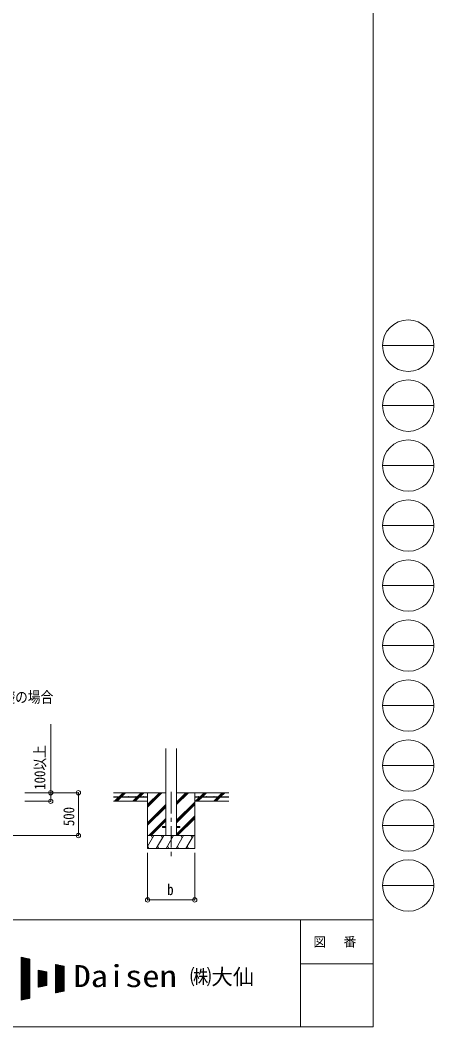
# Model space of a CAD drawing. Units: millimetres at full size, sheet at 1:50; details may follow other scales. Extents: x -14053 to 14053, y -9700 to 9700.
# Drawn here: x 9223 to 14053, y -9700 to 2049 of the extents above; entities that cross this region are included whole.
import ezdxf
from ezdxf.enums import TextEntityAlignment as Align

# ---------------------------------------------------------------- set-up
doc = ezdxf.new("R2010")
doc.units = ezdxf.units.MM
doc.header["$LTSCALE"] = 50
doc.header["$PDMODE"] = 32
doc.header["$PDSIZE"] = 50
doc.linetypes.add('CHAIN1', pattern=[8, 5, -1, 1, -1])
doc.layers.add('0-E', color=7, linetype='Continuous', lineweight=9)
doc.layers.add('F-0', color=7, linetype='Continuous', lineweight=9)
doc.styles.add('ＭＳ ゴシック', font='')
doc.styles.get('ＭＳ ゴシック').set_extended_font_data('MS Gothic')

msp = doc.modelspace()

# ---------------------------------------------------------------- linework, layer by layer
at = {"layer": '0-E', "color": 6}
for p, q in [((9579.96, -6169.25), (9579.96, -7067.76)), ((9903.96, -6967.76), (9278.96, -6967.76)), ((9579.96, -7067.76), (9278.96, -7067.76)), ((10711.35, -8217.75), (10711.35, -7667.75)), ((11261.35, -8217.75), (11261.35, -7667.75)), ((10711.35, -8217.75), (11261.35, -8217.75))]:
    msp.add_line(p, q, dxfattribs=at)
at = {"layer": '0-E', "color": 4}
for p, q in [((10923.85, -6449.66), (10923.85, -7467.76)), ((11048.85, -6449.66), (11048.85, -7467.76)), ((10886.35, -7363.26), (10886.35, -7372.26)), ((10886.35, -7363.26), (10923.85, -7363.26)), ((10886.35, -7372.26), (10923.85, -7372.26)), ((11048.85, -7363.26), (11086.35, -7363.26)), ((11048.85, -7372.26), (11086.35, -7372.26)), ((11086.35, -7363.26), (11086.35, -7372.26))]:
    msp.add_line(p, q, dxfattribs=at)
at = {"layer": '0-E'}
for p, q in [((10923.85, -6967.76), (10311.35, -6967.76)), ((10325.68, -7067.76), (10373.18, -7020.26)), ((10339.82, -7067.76), (10387.32, -7020.26)), ((10353.97, -7067.76), (10401.47, -7020.26)), ((10378.18, -7015.26), (10425.68, -6967.76)), ((10397.18, -7010.4), (10439.82, -6967.76)), ((10406.47, -7015.26), (10453.97, -6967.76)), ((10539.22, -7066.35), (10585.31, -7020.26)), ((10551.96, -7067.76), (10599.46, -7020.26)), ((10566.1, -7067.76), (10613.6, -7020.26)), ((10590.31, -7015.26), (10637.81, -6967.76)), ((10604.46, -7015.26), (10651.96, -6967.76)), ((10618.6, -7015.26), (10666.1, -6967.76)), ((10711.35, -6967.76), (10711.35, -7617.75)), ((10711.35, -7134.64), (10878.23, -6967.76)), ((10711.35, -7120.49), (10864.09, -6967.76)), ((10711.35, -7106.35), (10849.95, -6967.76)), ((11048.85, -7105.5), (11186.6, -6967.76)), ((11048.85, -7091.36), (11172.46, -6967.76)), ((11048.85, -7077.22), (11158.31, -6967.76)), ((11048.85, -6967.76), (11661.35, -6967.76)), ((11261.35, -6967.76), (11261.35, -7617.75)), ((11270.45, -7067.76), (11317.95, -7020.26)), ((11284.59, -7067.76), (11332.09, -7020.26)), ((11298.73, -7067.76), (11346.23, -7020.26)), ((11322.95, -7015.26), (11370.45, -6967.76)), ((11337.09, -7015.26), (11384.59, -6967.76)), ((11351.23, -7015.26), (11398.73, -6967.76)), ((11482.58, -7067.76), (11530.08, -7020.26)), ((11496.72, -7067.76), (11544.22, -7020.26)), ((11510.86, -7067.76), (11558.36, -7020.26)), ((11535.08, -7015.26), (11582.58, -6967.76)), ((11549.22, -7015.26), (11596.72, -6967.76)), ((11563.36, -7015.26), (11610.86, -6967.76)), ((10711.35, -7067.76), (10311.35, -7067.76)), ((10711.35, -7318.48), (10923.85, -7105.98)), ((10711.35, -7332.62), (10923.85, -7120.13)), ((10711.35, -7346.77), (10923.85, -7134.27)), ((11048.85, -7289.35), (11261.35, -7076.85)), ((11048.85, -7303.49), (11261.35, -7090.99)), ((11048.85, -7317.63), (11261.35, -7105.14)), ((11261.35, -7067.76), (11661.35, -7067.76)), ((10724.21, -7467.76), (10923.85, -7268.12)), ((10738.35, -7467.76), (10923.85, -7282.26)), ((11048.85, -7451.48), (11261.35, -7238.98)), ((11048.85, -7465.62), (11261.35, -7253.12)), ((11060.86, -7467.76), (11261.35, -7267.27)), ((10752.49, -7467.76), (10923.85, -7296.4)), ((10711.35, -7593.21), (10783.78, -7467.75)), ((11261.35, -7467.76), (10711.35, -7467.76)), ((10768.78, -7493.74), (10753.78, -7467.76)), ((10812.65, -7617.75), (10899.25, -7467.75)), ((10884.25, -7493.74), (10869.25, -7467.75)), ((10928.12, -7617.75), (11014.72, -7467.75)), ((10999.72, -7493.74), (10984.72, -7467.76)), ((11043.59, -7617.75), (11130.19, -7467.76)), ((11115.19, -7493.74), (11100.19, -7467.75)), ((11159.06, -7617.75), (11245.66, -7467.76)), ((11230.66, -7493.74), (11215.66, -7467.75)), ((10711.35, -7617.75), (11261.35, -7617.75)), ((10712.17, -7591.77), (10727.17, -7617.75)), ((10827.64, -7591.78), (10842.64, -7617.75)), ((10943.11, -7591.78), (10958.11, -7617.75)), ((11058.59, -7591.77), (11073.59, -7617.75)), ((11174.05, -7591.78), (11189.05, -7617.75))]:
    msp.add_line(p, q, dxfattribs=at)
at = {"layer": '0-E', "color": 3}
for p, q in [((10711.35, -7015.26), (10311.35, -7015.26)), ((10711.35, -7020.26), (10311.35, -7020.26)), ((10392.32, -7015.26), (10393.99, -7013.59)), ((10711.35, -7015.26), (10711.35, -7020.26)), ((11261.35, -7015.26), (11661.35, -7015.26)), ((11261.35, -7015.26), (11261.35, -7020.26)), ((11261.35, -7020.26), (11661.35, -7020.26))]:
    msp.add_line(p, q, dxfattribs=at)
at = {"layer": '0-E', "linetype": 'CHAIN1'}
msp.add_line((10986.35, -6958.55), (10986.35, -7717.75), dxfattribs=at)
at = {"layer": '0-E', "color": 6}
msp.add_lwpolyline([(9903.96, -6967.76), (9903.96, -7467.76), (8853.96, -7467.76)], dxfattribs=at)
at = {"layer": '0-E', "color": 3}
for centre in [(10396.35, -7012.76), (10486.35, -7012.76), (10576.35, -7012.76), (10666.35, -7012.76), (11306.35, -7012.76), (11396.35, -7012.76), (11486.35, -7012.76), (11576.35, -7012.76)]:
    msp.add_circle(centre, 2.5, dxfattribs=at)
at = {"layer": '0-E', "color": 6}
for p in [(9579.96, -6967.76), (9579.96, -7067.76), (9903.96, -6967.76), (9903.96, -7467.76), (10711.35, -8217.75), (11261.35, -8217.75)]:
    msp.add_point(p, dxfattribs=at)
at = {"layer": 'F-0', "color": 5, "lineweight": 5}
for p, q in [((13346.57, 9700), (13346.57, -9700)), ((-14053.43, -8450), (13346.57, -8450)), ((12496.57, -8450), (12496.57, -9700)), ((12496.57, -8962.5), (13346.57, -8962.5)), ((-14053.43, -9700), (13346.57, -9700))]:
    msp.add_line(p, q, dxfattribs=at)
at = {"layer": 'F-0', "color": 4}
for p, q in [((13453.43, -1750), (14053.43, -1750)), ((13453.43, -2450), (14053.43, -2450)), ((13453.43, -3150), (14053.43, -3150)), ((13453.43, -3850), (14053.43, -3850)), ((13453.43, -4550), (14053.43, -4550)), ((13453.43, -5250), (14053.43, -5250)), ((13453.43, -5950), (14053.43, -5950)), ((13453.43, -6650), (14053.43, -6650)), ((13453.43, -7350), (14053.43, -7350)), ((13453.43, -8050), (14053.43, -8050))]:
    msp.add_line(p, q, dxfattribs=at)
at = {"layer": 'F-0'}
for p, q in [((9235.24, -8887.67), (9335.24, -8908.5)), ((9235.24, -8887.67), (9235.24, -9387.67)), ((9235.24, -8892.37), (9257.83, -8892.37)), ((9235.24, -8897.37), (9281.83, -8897.37)), ((9235.24, -8902.37), (9305.83, -8902.37)), ((9235.24, -8907.37), (9329.83, -8907.37)), ((9235.24, -8912.37), (9335.24, -8912.37)), ((9235.24, -8917.37), (9335.24, -8917.37)), ((9235.24, -8922.37), (9335.24, -8922.37)), ((9235.24, -8927.37), (9335.24, -8927.37)), ((9238.21, -9387.05), (9238.21, -8888.28)), ((9243.21, -9386.01), (9243.21, -8889.33)), ((9248.21, -9384.97), (9248.21, -8890.37)), ((9253.21, -9383.93), (9253.21, -8891.41)), ((9258.21, -9382.88), (9258.21, -8892.45)), ((9263.21, -9381.84), (9263.21, -8893.49)), ((9268.21, -9380.8), (9268.21, -8894.53)), ((9273.21, -9379.76), (9273.21, -8895.58)), ((9278.21, -9378.72), (9278.21, -8896.62)), ((9283.21, -9377.68), (9283.21, -8897.66)), ((9288.21, -9376.63), (9288.21, -8898.7)), ((9293.21, -9375.59), (9293.21, -8899.74)), ((9298.21, -9374.55), (9298.21, -8900.78)), ((9303.21, -9373.51), (9303.21, -8901.83)), ((9308.21, -9372.47), (9308.21, -8902.87)), ((9313.21, -9371.43), (9313.21, -8903.91)), ((9318.21, -9370.38), (9318.21, -8904.95)), ((9323.21, -9369.34), (9323.21, -8905.99)), ((9328.21, -9368.3), (9328.21, -8907.03)), ((9333.21, -9367.26), (9333.21, -8908.08)), ((9335.24, -8908.5), (9335.24, -9366.83)), ((9235.24, -8932.37), (9335.24, -8932.37)), ((9235.24, -8937.37), (9335.24, -8937.37)), ((9235.24, -8942.37), (9335.24, -8942.37)), ((9235.24, -8947.37), (9335.24, -8947.37)), ((9235.24, -8952.37), (9335.24, -8952.37)), ((9235.24, -8957.37), (9335.24, -8957.37)), ((9235.24, -8962.37), (9335.24, -8962.37)), ((9235.24, -8967.37), (9335.24, -8967.37)), ((9235.24, -8972.37), (9335.24, -8972.37)), ((9235.24, -8977.37), (9335.24, -8977.37)), ((9235.24, -8982.37), (9335.24, -8982.37)), ((9235.24, -8987.37), (9335.24, -8987.37)), ((9235.24, -8992.37), (9335.24, -8992.37)), ((9235.24, -8997.37), (9335.24, -8997.37)), ((9235.24, -9002.37), (9335.24, -9002.37)), ((9235.24, -9007.37), (9335.24, -9007.37)), ((9235.24, -9012.37), (9335.24, -9012.37)), ((9235.24, -9017.37), (9335.24, -9017.37)), ((9235.24, -9022.37), (9335.24, -9022.37)), ((9235.24, -9027.37), (9335.24, -9027.37)), ((9235.24, -9032.37), (9335.24, -9032.37)), ((9235.24, -9037.37), (9335.24, -9037.37)), ((9235.24, -9042.37), (9335.24, -9042.37)), ((9435.24, -9037.67), (9535.24, -9058.5)), ((9435.24, -9037.67), (9435.24, -9237.67)), ((9435.24, -9042.37), (9457.83, -9042.37)), ((9438.21, -9237.05), (9438.21, -9038.28)), ((9443.21, -9236.01), (9443.21, -9039.33)), ((9448.21, -9234.97), (9448.21, -9040.37)), ((9453.21, -9233.93), (9453.21, -9041.41)), ((9458.21, -9232.88), (9458.21, -9042.45)), ((9463.21, -9231.84), (9463.21, -9043.49)), ((9468.21, -9230.8), (9468.21, -9044.53)), ((9473.21, -9229.76), (9473.21, -9045.58)), ((9478.21, -9228.72), (9478.21, -9046.62)), ((9635.24, -8971), (9735.24, -8991.83)), ((9635.24, -8971), (9635.24, -9304.33)), ((9635.24, -8972.37), (9641.83, -8972.37)), ((9635.24, -8977.37), (9665.83, -8977.37)), ((9635.24, -8982.37), (9689.83, -8982.37)), ((9635.24, -8987.37), (9713.83, -8987.37)), ((9635.24, -8992.37), (9735.24, -8992.37)), ((9635.24, -8997.37), (9735.24, -8997.37)), ((9635.24, -9002.37), (9735.24, -9002.37)), ((9635.24, -9007.37), (9735.24, -9007.37)), ((9635.24, -9012.37), (9735.24, -9012.37)), ((9635.24, -9017.37), (9735.24, -9017.37)), ((9635.24, -9022.37), (9735.24, -9022.37)), ((9635.24, -9027.37), (9735.24, -9027.37)), ((9635.24, -9032.37), (9735.24, -9032.37)), ((9635.24, -9037.37), (9735.24, -9037.37)), ((9635.24, -9042.37), (9735.24, -9042.37)), ((9638.21, -9303.72), (9638.21, -8971.62)), ((9643.21, -9302.68), (9643.21, -8972.66)), ((9648.21, -9301.63), (9648.21, -8973.7)), ((9653.21, -9300.59), (9653.21, -8974.74)), ((9658.21, -9299.55), (9658.21, -8975.78)), ((9663.21, -9298.51), (9663.21, -8976.83)), ((9668.21, -9297.47), (9668.21, -8977.87)), ((9673.21, -9296.43), (9673.21, -8978.91)), ((9678.21, -9295.38), (9678.21, -8979.95)), ((9683.21, -9294.34), (9683.21, -8980.99)), ((9688.21, -9293.3), (9688.21, -8982.03)), ((9693.21, -9292.26), (9693.21, -8983.08)), ((9698.21, -9291.22), (9698.21, -8984.12)), ((9703.21, -9290.18), (9703.21, -8985.16)), ((9708.21, -9289.13), (9708.21, -8986.2)), ((9713.21, -9288.09), (9713.21, -8987.24)), ((9718.21, -9287.05), (9718.21, -8988.28)), ((9723.21, -9286.01), (9723.21, -8989.33)), ((9728.21, -9284.97), (9728.21, -8990.37)), ((9733.21, -9283.93), (9733.21, -8991.41)), ((9735.24, -8991.83), (9735.24, -9283.5)), ((9235.24, -9047.37), (9335.24, -9047.37)), ((9235.24, -9052.37), (9335.24, -9052.37)), ((9235.24, -9057.37), (9335.24, -9057.37)), ((9235.24, -9062.37), (9335.24, -9062.37)), ((9235.24, -9067.37), (9335.24, -9067.37)), ((9235.24, -9072.37), (9335.24, -9072.37)), ((9235.24, -9077.37), (9335.24, -9077.37)), ((9235.24, -9082.37), (9335.24, -9082.37)), ((9235.24, -9087.37), (9335.24, -9087.37)), ((9235.24, -9092.37), (9335.24, -9092.37)), ((9235.24, -9097.37), (9335.24, -9097.37)), ((9235.24, -9102.37), (9335.24, -9102.37)), ((9235.24, -9107.37), (9335.24, -9107.37)), ((9235.24, -9112.37), (9335.24, -9112.37)), ((9235.24, -9117.37), (9335.24, -9117.37)), ((9235.24, -9122.37), (9335.24, -9122.37)), ((9235.24, -9127.37), (9335.24, -9127.37)), ((9235.24, -9132.37), (9335.24, -9132.37)), ((9235.24, -9137.37), (9335.24, -9137.37)), ((9235.24, -9142.37), (9335.24, -9142.37)), ((9235.24, -9147.37), (9335.24, -9147.37)), ((9235.24, -9152.37), (9335.24, -9152.37)), ((9235.24, -9157.37), (9335.24, -9157.37)), ((9235.24, -9162.37), (9335.24, -9162.37)), ((9435.24, -9047.37), (9481.83, -9047.37)), ((9435.24, -9052.37), (9505.83, -9052.37)), ((9435.24, -9057.37), (9529.83, -9057.37)), ((9435.24, -9062.37), (9535.24, -9062.37)), ((9435.24, -9067.37), (9535.24, -9067.37)), ((9435.24, -9072.37), (9535.24, -9072.37)), ((9435.24, -9077.37), (9535.24, -9077.37)), ((9435.24, -9082.37), (9535.24, -9082.37)), ((9435.24, -9087.37), (9535.24, -9087.37)), ((9435.24, -9092.37), (9535.24, -9092.37)), ((9435.24, -9097.37), (9535.24, -9097.37)), ((9435.24, -9102.37), (9535.24, -9102.37)), ((9435.24, -9107.37), (9535.24, -9107.37)), ((9435.24, -9112.37), (9535.24, -9112.37)), ((9435.24, -9117.37), (9535.24, -9117.37)), ((9435.24, -9122.37), (9535.24, -9122.37)), ((9435.24, -9127.37), (9535.24, -9127.37)), ((9435.24, -9132.37), (9535.24, -9132.37)), ((9435.24, -9137.37), (9535.24, -9137.37)), ((9435.24, -9142.37), (9535.24, -9142.37)), ((9435.24, -9147.37), (9535.24, -9147.37)), ((9435.24, -9152.37), (9535.24, -9152.37)), ((9435.24, -9157.37), (9535.24, -9157.37)), ((9435.24, -9162.37), (9535.24, -9162.37)), ((9483.21, -9227.68), (9483.21, -9047.66)), ((9488.21, -9226.63), (9488.21, -9048.7)), ((9493.21, -9225.59), (9493.21, -9049.74)), ((9498.21, -9224.55), (9498.21, -9050.78)), ((9503.21, -9223.51), (9503.21, -9051.83)), ((9508.21, -9222.47), (9508.21, -9052.87)), ((9513.21, -9221.43), (9513.21, -9053.91)), ((9518.21, -9220.38), (9518.21, -9054.95)), ((9523.21, -9219.34), (9523.21, -9055.99)), ((9528.21, -9218.3), (9528.21, -9057.03)), ((9533.21, -9217.26), (9533.21, -9058.08)), ((9535.24, -9058.5), (9535.24, -9216.83)), ((9635.24, -9047.37), (9735.24, -9047.37)), ((9635.24, -9052.37), (9735.24, -9052.37)), ((9635.24, -9057.37), (9735.24, -9057.37)), ((9635.24, -9062.37), (9735.24, -9062.37)), ((9635.24, -9067.37), (9735.24, -9067.37)), ((9635.24, -9072.37), (9735.24, -9072.37)), ((9635.24, -9077.37), (9735.24, -9077.37)), ((9635.24, -9082.37), (9735.24, -9082.37)), ((9635.24, -9087.37), (9735.24, -9087.37)), ((9635.24, -9092.37), (9735.24, -9092.37)), ((9635.24, -9097.37), (9735.24, -9097.37)), ((9635.24, -9102.37), (9735.24, -9102.37)), ((9635.24, -9107.37), (9735.24, -9107.37)), ((9635.24, -9112.37), (9735.24, -9112.37)), ((9635.24, -9117.37), (9735.24, -9117.37)), ((9635.24, -9122.37), (9735.24, -9122.37)), ((9635.24, -9127.37), (9735.24, -9127.37)), ((9635.24, -9132.37), (9735.24, -9132.37)), ((9635.24, -9137.37), (9735.24, -9137.37)), ((9635.24, -9142.37), (9735.24, -9142.37)), ((9635.24, -9147.37), (9735.24, -9147.37)), ((9635.24, -9152.37), (9735.24, -9152.37)), ((9635.24, -9157.37), (9735.24, -9157.37)), ((9635.24, -9162.37), (9735.24, -9162.37)), ((9235.24, -9167.37), (9335.24, -9167.37)), ((9235.24, -9172.37), (9335.24, -9172.37)), ((9235.24, -9177.37), (9335.24, -9177.37)), ((9235.24, -9182.37), (9335.24, -9182.37)), ((9235.24, -9187.37), (9335.24, -9187.37)), ((9235.24, -9192.37), (9335.24, -9192.37)), ((9235.24, -9197.37), (9335.24, -9197.37)), ((9235.24, -9202.37), (9335.24, -9202.37)), ((9235.24, -9207.37), (9335.24, -9207.37)), ((9235.24, -9212.37), (9335.24, -9212.37)), ((9235.24, -9217.37), (9335.24, -9217.37)), ((9235.24, -9222.37), (9335.24, -9222.37)), ((9235.24, -9227.37), (9335.24, -9227.37)), ((9235.24, -9232.37), (9335.24, -9232.37)), ((9235.24, -9237.37), (9335.24, -9237.37)), ((9235.24, -9242.37), (9335.24, -9242.37)), ((9235.24, -9247.37), (9335.24, -9247.37)), ((9235.24, -9252.37), (9335.24, -9252.37)), ((9235.24, -9257.37), (9335.24, -9257.37)), ((9235.24, -9262.37), (9335.24, -9262.37)), ((9235.24, -9267.37), (9335.24, -9267.37)), ((9235.24, -9272.37), (9335.24, -9272.37)), ((9235.24, -9277.37), (9335.24, -9277.37)), ((9435.24, -9167.37), (9535.24, -9167.37)), ((9435.24, -9172.37), (9535.24, -9172.37)), ((9435.24, -9177.37), (9535.24, -9177.37)), ((9435.24, -9182.37), (9535.24, -9182.37)), ((9435.24, -9187.37), (9535.24, -9187.37)), ((9435.24, -9192.37), (9535.24, -9192.37)), ((9435.24, -9197.37), (9535.24, -9197.37)), ((9435.24, -9202.37), (9535.24, -9202.37)), ((9435.24, -9207.37), (9535.24, -9207.37)), ((9435.24, -9212.37), (9535.24, -9212.37)), ((9435.24, -9237.67), (9535.24, -9216.83)), ((9435.24, -9217.37), (9532.66, -9217.37)), ((9435.24, -9222.37), (9508.66, -9222.37)), ((9435.24, -9227.37), (9484.66, -9227.37)), ((9435.24, -9232.37), (9460.66, -9232.37)), ((9435.24, -9237.37), (9436.66, -9237.37)), ((9635.24, -9167.37), (9735.24, -9167.37)), ((9635.24, -9172.37), (9735.24, -9172.37)), ((9635.24, -9177.37), (9735.24, -9177.37)), ((9635.24, -9182.37), (9735.24, -9182.37)), ((9635.24, -9187.37), (9735.24, -9187.37)), ((9635.24, -9192.37), (9735.24, -9192.37)), ((9635.24, -9197.37), (9735.24, -9197.37)), ((9635.24, -9202.37), (9735.24, -9202.37)), ((9635.24, -9207.37), (9735.24, -9207.37)), ((9635.24, -9212.37), (9735.24, -9212.37)), ((9635.24, -9217.37), (9735.24, -9217.37)), ((9635.24, -9222.37), (9735.24, -9222.37)), ((9635.24, -9227.37), (9735.24, -9227.37)), ((9635.24, -9232.37), (9735.24, -9232.37)), ((9635.24, -9237.37), (9735.24, -9237.37)), ((9635.24, -9242.37), (9735.24, -9242.37)), ((9635.24, -9247.37), (9735.24, -9247.37)), ((9635.24, -9252.37), (9735.24, -9252.37)), ((9635.24, -9257.37), (9735.24, -9257.37)), ((9635.24, -9262.37), (9735.24, -9262.37)), ((9635.24, -9267.37), (9735.24, -9267.37)), ((9635.24, -9272.37), (9735.24, -9272.37)), ((9635.24, -9277.37), (9735.24, -9277.37)), ((9235.24, -9282.37), (9335.24, -9282.37)), ((9235.24, -9287.37), (9335.24, -9287.37)), ((9235.24, -9292.37), (9335.24, -9292.37)), ((9235.24, -9297.37), (9335.24, -9297.37)), ((9235.24, -9302.37), (9335.24, -9302.37)), ((9235.24, -9307.37), (9335.24, -9307.37)), ((9235.24, -9312.37), (9335.24, -9312.37)), ((9235.24, -9317.37), (9335.24, -9317.37)), ((9235.24, -9322.37), (9335.24, -9322.37)), ((9235.24, -9327.37), (9335.24, -9327.37)), ((9235.24, -9332.37), (9335.24, -9332.37)), ((9235.24, -9337.37), (9335.24, -9337.37)), ((9235.24, -9342.37), (9335.24, -9342.37)), ((9235.24, -9347.37), (9335.24, -9347.37)), ((9235.24, -9352.37), (9335.24, -9352.37)), ((9235.24, -9357.37), (9335.24, -9357.37)), ((9235.24, -9362.37), (9335.24, -9362.37)), ((9335.24, -9366.83), (9235.24, -9387.67)), ((9235.24, -9367.37), (9332.66, -9367.37)), ((9235.24, -9372.37), (9308.66, -9372.37)), ((9235.24, -9377.37), (9284.66, -9377.37)), ((9235.24, -9382.37), (9260.66, -9382.37)), ((9235.24, -9387.37), (9236.66, -9387.37)), ((9635.24, -9282.37), (9735.24, -9282.37)), ((9735.24, -9283.5), (9635.24, -9304.33)), ((9635.24, -9287.37), (9716.66, -9287.37)), ((9635.24, -9292.37), (9692.66, -9292.37)), ((9635.24, -9297.37), (9668.66, -9297.37)), ((9635.24, -9302.37), (9644.66, -9302.37))]:
    msp.add_line(p, q, dxfattribs=at)
at = {"layer": 'F-0', "color": 4}
for centre in [(13753.42, -1750), (13753.42, -2450), (13753.42, -3150), (13753.42, -3850), (13753.42, -4550), (13753.42, -5250), (13753.42, -5950), (13753.42, -6650), (13753.42, -7350), (13753.42, -8050)]:
    msp.add_circle(centre, 300, dxfattribs=at)

# ---------------------------------------------------------------- texts
at = {"layer": '0-E', "style": 'ＭＳ ゴシック', "width": 0.85}
for s, p in [('●土間コンクリート考慮基礎の場合', (7230.01, -5954.42)), ('b', (10940.1, -8200))]:
    msp.add_text(s, height=128.3, dxfattribs=at).set_placement(p, align=Align.BOTTOM_LEFT)
for s, p in [('100以上', (9555.13, -6932.3)), ('500', (9893.52, -7356.51))]:
    msp.add_text(s, height=128.3, rotation=90, dxfattribs=at).set_placement(p, align=Align.BOTTOM_LEFT)
at = {"layer": 'F-0', "style": 'ＭＳ ゴシック', "width": 1.15}
msp.add_text('Daisen', height=256.6, dxfattribs=at).set_placement((9846.68, -9312.67), align=Align.BOTTOM_LEFT)
at = {"layer": 'F-0', "style": 'ＭＳ ゴシック'}
msp.add_text('㈱大仙\u3000', height=183.3, dxfattribs=at).set_placement((11205.68, -9262.67), align=Align.BOTTOM_LEFT)
at = {"layer": 'F-0', "insert": (12646.56, -8775), "char_height": 110, "attachment_point": 7, "style": 'ＭＳ ゴシック'}
msp.add_mtext('\\T1.17;図\u3000番', dxfattribs=at)

doc.saveas('drawing.dxf')
